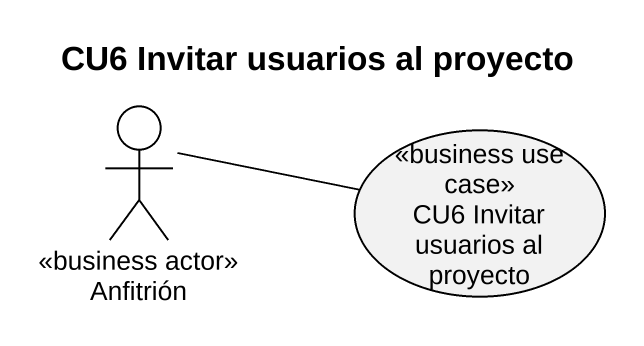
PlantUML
@startuml
title CU6 Invitar usuarios al proyecto
actor Anfitrión <<business actor>>
usecase "CU6 Invitar usuarios al proyecto" as CU6_Invitar_usuarios_al <<business use case>>
Anfitrión -right- CU6_Invitar_usuarios_al
@enduml
